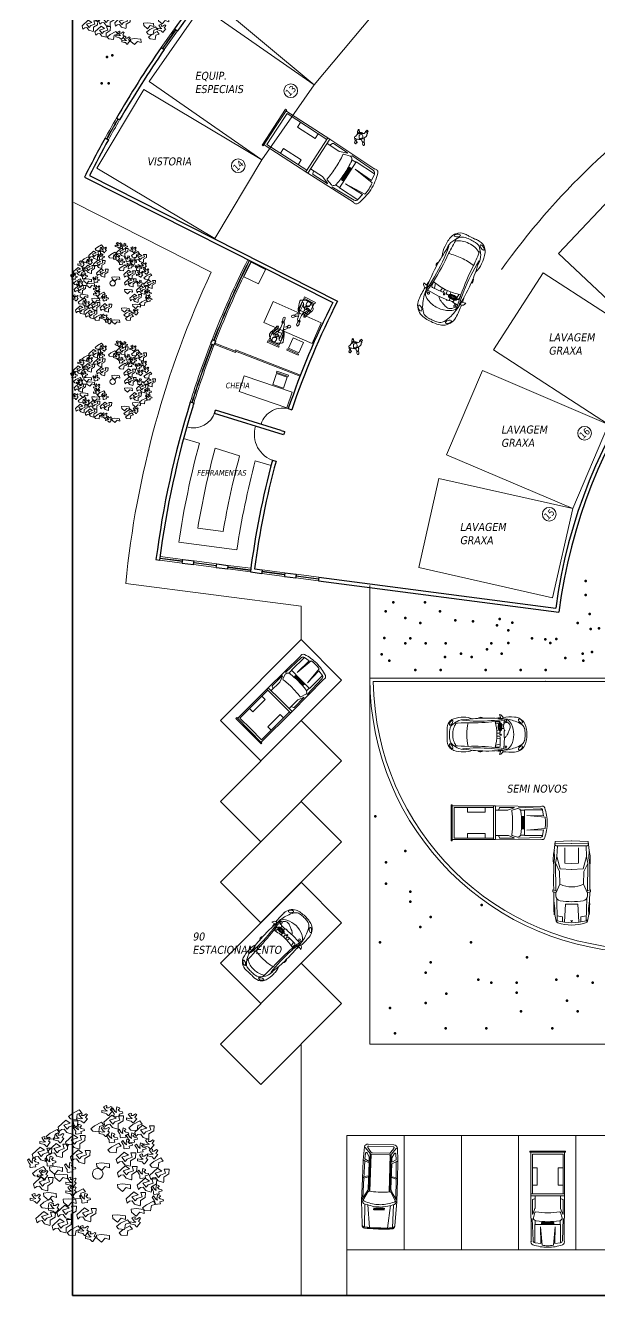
# Model space of a CAD drawing. Header units: millimetres. Extents: x 262 to 370, y -104 to 114.
# Drawn here: x 269.5 to 294.6, y -101.7 to -46.1 of the extents above; entities that cross this region are included whole.
import ezdxf
from ezdxf.enums import TextEntityAlignment as Align

# ---------------------------------------------------------------- set-up
doc = ezdxf.new("R2010")
doc.units = ezdxf.units.MM
doc.header["$LTSCALE"] = 0.1
doc.layers.get('0').update_dxf_attribs({"lineweight": 9})
for name, color, linetype, lineweight in [('detalles', 2, 'Continuous', 9), ('gruesomarco', 20, 'Continuous', 100), ('letreros y cotas', 6, 'Continuous', 13), ('mobiliario', 3, 'Continuous', 13), ('muros', 4, 'Continuous', 30), ('terreno', 8, 'Continuous', 35)]:
    doc.layers.add(name, color=color, linetype=linetype, lineweight=lineweight)
doc.styles.get("Standard").update_dxf_attribs({"font": 'tahoma.ttf', "oblique": 10, "height": 0.35})

# ---------------------------------------------------------------- blocks, each defined once
blk = doc.blocks.new('Car-p1')
for p, q in [((15.1, 31.1), (3.2, 28.8)), ((3.7, 26.7), (5.1, 29.4)), ((44.9, 27.4), (3.7, 26.7)), ((12.5, 26.7), (10.9, 17)), ((14.9, 32), (14.5, 30.7)), ((25.4, 30.7), (15.1, 31.1)), ((40.8, 32.8), (25.4, 30.7)), ((56.2, 33), (40.8, 32.8)), ((55.4, 29.1), (49.6, 29)), ((54.2, 29.1), (70.8, 21.5)), ((56.5, 34.7), (55.4, 28.8)), ((60.2, 34.7), (56.5, 34.7)), ((57.8, 27.7), (60.2, 34.7)), ((109.4, 29.6), (58.3, 29.1)), ((73.2, 33.1), (59.6, 33)), ((106.3, 32.9), (73.2, 33.1)), ((94, 22.3), (108.7, 29.4)), ((121.4, 27), (98.9, 20.9)), ((119.2, 31.5), (106.3, 32.9)), ((121.4, 27), (109.4, 29.6)), ((132.3, 31.9), (119.2, 31.5)), ((121.4, 27), (141.3, 26.3)), ((148.9, 30.1), (132.3, 31.9)), ((144.7, 30.7), (141.3, 29.1)), ((141.3, 29.1), (141.3, -0.1)), ((144.5, 30.8), (145.3, -0.2)), ((150.1, -0.1), (148.9, 30.1)), ((1.6, 13.3), (34.2, 11.4)), ((4, 1.4), (1.7, 0.2)), ((10.9, 17), (2.1, 17)), ((3.7, 0.1), (4, 1.4)), ((34.2, 11.4), (34.1, -0.4)), ((34.2, -11.4), (34.1, 0.4)), ((70.8, 21.5), (94, 22.3)), ((98.9, 20.9), (97.9, -0.1)), ((98.9, -20.9), (97.9, 0.1)), ((109.2, 12.5), (108.8, 0)), ((109.2, -12.5), (108.8, 0)), ((137.2, 12.4), (109.2, 12.5)), ((141.3, -29.1), (141.3, 0.1)), ((144.5, -30.8), (145.3, 0.2)), ((150.1, 0.1), (148.9, -30.1)), ((1.6, -13.3), (34.2, -11.4)), ((4, -1.4), (1.7, -0.2)), ((10.9, -17), (2.1, -17)), ((3.7, -0.1), (4, -1.4)), ((12.5, -26.7), (10.9, -17)), ((54.2, -29.1), (70.8, -21.5)), ((70.8, -21.5), (94, -22.3)), ((94, -22.3), (108.7, -29.4)), ((121.4, -27), (98.9, -20.9)), ((137.2, -12.4), (109.2, -12.5)), ((15.1, -31.1), (3.2, -28.8)), ((3.7, -26.7), (5.1, -29.4)), ((44.9, -27.4), (3.7, -26.7)), ((14.9, -32), (14.5, -30.7)), ((25.4, -30.7), (15.1, -31.1)), ((40.8, -32.8), (25.4, -30.7)), ((56.2, -33), (40.8, -32.8)), ((55.4, -29.1), (49.6, -29)), ((56.5, -34.7), (55.4, -28.8)), ((60.2, -34.7), (56.5, -34.7)), ((57.8, -27.7), (60.2, -34.7)), ((109.4, -29.6), (58.3, -29.1)), ((73.2, -33.1), (59.6, -33)), ((106.3, -32.9), (73.2, -33.1)), ((119.2, -31.5), (106.3, -32.9)), ((121.4, -27), (109.4, -29.6)), ((132.3, -31.9), (119.2, -31.5)), ((121.4, -27), (141.3, -26.3)), ((148.9, -30.1), (132.3, -31.9)), ((144.7, -30.7), (141.3, -29.1))]:
    blk.add_line(p, q)
for centre, radius, start, end in [((76, 0), 80.2, 161.4744, 198.5256), ((4, 24.8), 4, 101.3075, 170.8918), ((96.6, 0), 96.6, 163.9881, 196.0119), ((33.5, -186.2), 219.1, 88.1098, 94.9195), ((50.2, 18.7), 10.4, 93.5097, 166.072), ((116.3, -29.7), 63.6, 75.358, 99.1946), ((188.9, 0), 150.3, 171.9077, 188.0923), ((113.3, 0), 47.7, 153.3754, 206.6246), ((50.2, -18.7), 10.4, 193.928, 266.4903), ((4, -24.8), 4, 189.1082, 258.6925), ((33.5, 186.2), 219.1, 265.0805, 271.8902), ((116.3, 29.7), 63.6, 260.8054, 284.642)]:
    blk.add_arc(centre, radius, start, end)
blk = doc.blocks.new('BRANCHO2', base_point=(16.83, 36.07))
for p, q in [((16.783, 36.097), (16.824, 36.101)), ((16.786, 36.072), (16.783, 36.097)), ((16.824, 36.101), (16.887, 36.094)), ((16.824, 36.041), (16.786, 36.072)), ((16.853, 36.073), (16.824, 36.041)), ((16.889, 36.062), (16.853, 36.073)), ((16.887, 36.094), (16.889, 36.062))]:
    blk.add_line(p, q)
blk = doc.blocks.new('BRANCHO1', base_point=(16.66, 36.12))
for p, q in [((16.573, 36.15), (16.636, 36.208)), ((16.636, 36.208), (16.671, 36.184)), ((16.702, 36.168), (16.691, 36.202)), ((16.691, 36.202), (16.731, 36.202)), ((16.731, 36.202), (16.728, 36.162)), ((16.582, 36.116), (16.573, 36.15)), ((16.599, 36.131), (16.582, 36.116)), ((16.622, 36.134), (16.599, 36.131)), ((16.671, 36.184), (16.619, 36.168)), ((16.619, 36.168), (16.645, 36.134)), ((16.642, 36.107), (16.622, 36.134)), ((16.685, 36.094), (16.642, 36.107)), ((16.645, 36.134), (16.662, 36.153)), ((16.662, 36.153), (16.702, 36.168)), ((16.688, 36.101), (16.685, 36.094)), ((16.728, 36.162), (16.688, 36.137)), ((16.688, 36.137), (16.688, 36.101))]:
    blk.add_line(p, q)
blk = doc.blocks.new('BRANCHO3', base_point=(16.71, 35.96))
for p, q in [((16.655, 35.995), (16.655, 35.979)), ((16.684, 35.989), (16.655, 35.995)), ((16.69, 36.035), (16.67, 36.026)), ((16.67, 36.026), (16.687, 36.001)), ((16.687, 36.001), (16.701, 35.992)), ((16.696, 36.032), (16.69, 36.035)), ((16.693, 36.016), (16.696, 36.032)), ((16.71, 36.016), (16.693, 36.016)), ((16.73, 36.029), (16.71, 36.016)), ((16.724, 35.998), (16.739, 36.023)), ((16.739, 35.989), (16.724, 35.998)), ((16.739, 36.023), (16.73, 36.029)), ((16.655, 35.979), (16.681, 35.973)), ((16.681, 35.973), (16.693, 35.97)), ((16.701, 35.992), (16.684, 35.989)), ((16.693, 35.97), (16.707, 35.955)), ((16.707, 35.955), (16.713, 35.955)), ((16.713, 35.955), (16.724, 35.97)), ((16.724, 35.97), (16.739, 35.989))]:
    blk.add_line(p, q)
blk = doc.blocks.new('TREEO')
at = {"yscale": 3.6, "zscale": 3.6}
for name, p, xscale, rotation in [('BRANCHO2', (-0.626, 1.752), 3.599999999999999, 33.69006752598449), ('BRANCHO3', (0.526, 1.752), 3.6, 315.0000000000102), ('BRANCHO3', (-0.59, 1.248), 3.6, 315.0000000000102), ('BRANCHO2', (0.022, 1.392), 3.599999999999999, 33.69006752598449), ('BRANCHO2', (1.138, 1.428), 3.599999999999999, 33.69006752598449), ('BRANCHO2', (-1.274, 1.176), 3.599999999999999, 33.69006752598449), ('BRANCHO3', (0.382, 0.996), 3.6, 315.0000000000102), ('BRANCHO3', (0.706, 1.14), 3.6, 315.0000000000102), ('BRANCHO3', (0.814, 0.816), 3.6, 315.0000000000102), ('BRANCHO3', (0.958, 0.996), 3.6, 315.0000000000102), ('BRANCHO2', (0.526, 0.78), 3.599999999999999, 33.69006752598449), ('BRANCHO3', (1.21, 0.708), 3.6, 315.0000000000102), ('BRANCHO3', (-1.922, 0.276), 3.6, 315.0000000000102), ('BRANCHO3', (-1.418, 0.312), 3.6, 315.0000000000102), ('BRANCHO3', (-0.842, 0.132), 3.6, 315.0000000000102), ('BRANCHO2', (1.75, 0.348), 3.599999999999999, 33.69006752598449), ('BRANCHO2', (-1.67, 0.096), 3.599999999999999, 33.69006752598449), ('BRANCHO3', (1.282, -0.048), 3.6, 315.0000000000102), ('BRANCHO2', (-0.518, -0.552), 3.599999999999999, 33.69006752598449), ('BRANCHO3', (1.678, -0.516), 3.6, 315.0000000000102), ('BRANCHO2', (-1.454, -0.84), 3.599999999999999, 33.69006752598449), ('BRANCHO3', (-0.41, -0.768), 3.6, 315.0000000000102), ('BRANCHO2', (1.534, -0.912), 3.599999999999999, 33.69006752598449), ('BRANCHO3', (1.714, -0.804), 3.6, 315.0000000000102), ('BRANCHO2', (-0.662, -1.632), 3.599999999999999, 33.69006752598449), ('BRANCHO2', (0.778, -1.452), 3.599999999999999, 33.69006752598449), ('BRANCHO2', (0.85, -1.632), 3.599999999999999, 33.69006752598449)]:
    blk.add_blockref(name, p, dxfattribs=dict(at, xscale=xscale, rotation=rotation))
at = {"xscale": 3.6, "yscale": 3.6, "zscale": 3.6}
for name, p in [('BRANCHO3', (0.346, 1.788)), ('BRANCHO1', (-0.806, 1.32)), ('BRANCHO3', (-0.374, 1.572)), ('BRANCHO1', (0.526, 1.464)), ('BRANCHO3', (1.066, 1.572)), ('BRANCHO1', (1.426, 1.176)), ('BRANCHO3', (-1.454, 0.888)), ('BRANCHO3', (-1.058, 0.996)), ('BRANCHO1', (-0.59, 0.888)), ('BRANCHO3', (0.274, 1.176)), ('BRANCHO1', (-1.562, 0.528)), ('BRANCHO1', (-1.094, 0.636)), ('BRANCHO1', (-0.446, 0.456)), ('BRANCHO3', (1.57, 0.816)), ('BRANCHO3', (1.678, 0.528)), ('BRANCHO2', (0.166, 0.276)), ('BRANCHO1', (0.886, 0.384)), ('BRANCHO3', (1.39, 0.384)), ('BRANCHO3', (-1.526, -0.084)), ('BRANCHO2', (-1.202, 0.168)), ('BRANCHO2', (-1.058, -0.048)), ('BRANCHO1', (0.922, -0.012)), ('BRANCHO1', (1.858, -0.084)), ('BRANCHO1', (-1.526, -0.336)), ('BRANCHO3', (-0.698, -0.3)), ('BRANCHO3', (-0.698, -0.552)), ('BRANCHO2', (0.778, -0.336)), ('BRANCHO1', (1.498, -0.372)), ('BRANCHO3', (-1.742, -0.768)), ('BRANCHO2', (-1.382, -0.588)), ('BRANCHO2', (-0.806, -0.768)), ('BRANCHO1', (1.174, -0.768)), ('BRANCHO1', (-1.454, -1.344)), ('BRANCHO3', (-1.202, -1.056)), ('BRANCHO1', (-0.842, -1.164)), ('BRANCHO1', (-0.266, -1.236)), ('BRANCHO2', (1.174, -1.056)), ('BRANCHO1', (-0.986, -1.56)), ('BRANCHO3', (-0.338, -1.704)), ('BRANCHO2', (0.634, -1.236)), ('BRANCHO3', (1.174, -1.452)), ('BRANCHO3', (-0.122, -1.884)), ('BRANCHO2', (0.166, -1.812))]:
    blk.add_blockref(name, p, dxfattribs=at)
blk = doc.blocks.new('vanplanta')
for p, q in [((5.998, 0.729), (4.368, 0.729)), ((4.393, 0.687), (6.016, 0.687)), ((4.697, 0.952), (4.654, 1.026)), ((5.351, 0.762), (5.377, 0.97)), ((5.383, 0.771), (5.456, 0.972)), ((5.412, 0.969), (5.434, 1.032)), ((6.319, 0.99), (6.398, 1.039)), ((6.573, 0.9), (7.584, 0.877)), ((6.616, 0.76), (7.6, 0.663)), ((6.732, 0.501), (6.831, 0.501)), ((6.732, 0.481), (6.831, 0.481)), ((6.732, 0.461), (6.831, 0.461)), ((6.732, 0.441), (6.831, 0.441)), ((6.732, 0.421), (6.831, 0.421)), ((6.732, 0.401), (6.831, 0.401)), ((6.732, 0.381), (6.831, 0.381)), ((6.732, 0.361), (6.831, 0.361)), ((6.732, 0.341), (6.831, 0.341)), ((6.732, 0.321), (6.831, 0.321)), ((6.732, 0.301), (6.831, 0.301)), ((6.732, 0.281), (6.831, 0.281)), ((6.732, 0.254), (6.831, 0.254)), ((6.732, 0.234), (6.831, 0.234)), ((6.732, 0.214), (6.831, 0.214)), ((6.732, 0.194), (6.831, 0.194)), ((6.732, 0.174), (6.831, 0.174)), ((6.732, 0.154), (6.831, 0.154)), ((6.732, 0.134), (6.831, 0.134)), ((6.732, 0.114), (6.831, 0.114)), ((6.732, 0.094), (6.831, 0.094)), ((6.732, 0.074), (6.831, 0.074)), ((6.732, 0.054), (6.831, 0.054)), ((6.732, 0.034), (6.831, 0.034)), ((5.998, -0.194), (4.368, -0.194)), ((4.393, -0.153), (6.016, -0.153)), ((4.697, -0.418), (4.654, -0.491)), ((5.351, -0.227), (5.377, -0.435)), ((5.383, -0.237), (5.456, -0.437)), ((5.412, -0.435), (5.434, -0.498)), ((6.319, -0.456), (6.398, -0.505)), ((6.573, -0.365), (7.584, -0.342)), ((6.616, -0.226), (7.6, -0.129))]:
    blk.add_line(p, q)
for points in [[(7.485, 0.984), (6.439, 1.039), (5.487, 1.033), (4.668, 1.027), (4.079, 0.987, 0.397931), (3.963, 0.835), (3.963, -0.301, 0.397931), (4.079, -0.452), (4.668, -0.492), (5.487, -0.498), (6.439, -0.505), (7.485, -0.449), (7.557, -0.44, 0.329901), (7.633, -0.346, 0.028513), (7.656, 0.163), (7.656, 0.267), (7.656, 0.371, 0.028513), (7.633, 0.881, 0.329901), (7.557, 0.975)], [(4.286, -0.178, 0.319954), (4.331, -0.098), (4.331, 0.633, 0.319954), (4.286, 0.712), (4.112, 0.834, 0.676353), (4.046, 0.801), (4.046, -0.266, 0.676353), (4.112, -0.299)], [(4.531, 0.764), (4.723, 0.764), (4.612, 0.952), (4.365, 0.932, 0.784734), (4.342, 0.86)], [(4.783, 0.762), (5.893, 0.762, 0.113477), (6.053, 0.827), (6.319, 0.99), (5.456, 0.972), (4.693, 0.952)], [(4.531, -0.229), (4.723, -0.229), (4.612, -0.417), (4.365, -0.398, -0.784734), (4.342, -0.326)], [(4.783, -0.227), (5.893, -0.227, -0.113477), (6.053, -0.293), (6.319, -0.456), (5.456, -0.437), (4.693, -0.418)]]:
    blk.add_lwpolyline(points, format="xyb", close=True)
for points in [[(4.079, 0.987), (4.105, 0.948), (4.379, 0.72, -0.159767), (4.397, 0.641), (4.397, -0.107, -0.159767), (4.379, -0.185), (4.105, -0.414), (4.079, -0.452)], [(6.041, 0.267), (6.041, 0.202, -0.052762), (6.013, -0.184, 0.202402), (6.023, -0.221, 0.06684), (6.037, -0.235), (6.079, -0.261), (6.356, -0.412, 0.081908), (6.433, -0.451, 0.043097), (6.469, -0.458, 0.320255), (6.557, -0.411, 0.067488), (6.691, 0.2), (6.691, 0.267), (6.691, 0.334, 0.067488), (6.557, 0.945, 0.320255), (6.469, 0.993, 0.043097), (6.433, 0.985, 0.081908), (6.356, 0.946), (6.079, 0.795), (6.037, 0.77, 0.06684), (6.023, 0.756, 0.202402), (6.013, 0.718)], [(6.013, 0.718, -0.052762), (6.041, 0.333), (6.041, 0.267)], [(6.356, -0.412, 0.131149), (6.4, -0.427, 0.212828), (6.451, -0.405, 0.067282), (6.458, -0.391, 0.068768), (6.591, 0.204), (6.591, 0.267), (6.591, 0.33, 0.068768), (6.458, 0.925, 0.067282), (6.451, 0.94, 0.212828), (6.4, 0.962, 0.131149), (6.356, 0.946, -2.369064)], [(7.512, -0.444, 0.266872), (7.584, -0.341, 0.028531), (7.606, 0.163), (7.606, 0.267), (7.606, 0.372, 0.028531), (7.584, 0.876, 0.266872), (7.512, 0.978, -4.462862)], [(7.556, -0.44, 0.17565), (7.601, -0.344, 0.028509), (7.623, 0.163), (7.623, 0.267), (7.623, 0.371, 0.028509), (7.601, 0.879, 0.17565), (7.556, 0.975, 0.266872)]]:
    blk.add_lwpolyline(points, format="xyb")
blk = doc.blocks.new('camio')
at = {"layer": 'mobiliario', "linetype": 'Continuous'}
for p, q in [((63.141, 53.191), (63.141, 53.974)), ((63.186, 53.974), (63.141, 53.974)), ((63.186, 53.974), (63.186, 53.191)), ((63.186, 53.927), (65.088, 53.927)), ((63.272, 53.862), (63.272, 53.191)), ((63.272, 53.862), (65, 53.862)), ((63.862, 53.653), (63.862, 53.862)), ((64.624, 53.862), (64.624, 53.653)), ((65, 53.191), (65, 53.927)), ((65.088, 53.927), (67.054, 53.908)), ((65.089, 53.191), (65.089, 53.927)), ((65.601, 53.743), (65.089, 53.743)), ((65.255, 53.845), (65.21, 53.743)), ((65.284, 53.863), (65.888, 53.863)), ((65.891, 53.847), (65.644, 53.751)), ((66.047, 53.818), (65.817, 53.75)), ((66.088, 53.869), (67.045, 53.831)), ((66.344, 53.738), (66.174, 53.738)), ((66.344, 53.752), (66.344, 53.191)), ((67.141, 53.752), (66.344, 53.752)), ((67.178, 53.495), (67.143, 53.743)), ((64.624, 53.653), (63.862, 53.653)), ((66.25, 53.46), (66.25, 53.191)), ((66.321, 53.46), (66.25, 53.46)), ((66.321, 53.191), (66.321, 53.46)), ((66.452, 53.515), (67.178, 53.495)), ((67.248, 53.439), (66.452, 53.515)), ((63.141, 53.191), (63.141, 52.408)), ((63.186, 52.408), (63.186, 53.191)), ((63.272, 52.52), (63.272, 53.191)), ((65, 53.191), (65, 52.455)), ((65.089, 53.191), (65.089, 52.455)), ((66.25, 52.922), (66.25, 53.191)), ((66.321, 52.922), (66.25, 52.922)), ((66.321, 53.191), (66.321, 52.922)), ((66.344, 52.63), (66.344, 53.191)), ((67.248, 52.943), (66.452, 52.867)), ((66.452, 52.867), (67.178, 52.887)), ((67.178, 52.887), (67.143, 52.639)), ((63.186, 52.408), (63.141, 52.408)), ((63.186, 52.455), (65.088, 52.455)), ((63.272, 52.52), (65, 52.52)), ((64.624, 52.729), (63.862, 52.729)), ((63.862, 52.729), (63.862, 52.52)), ((64.624, 52.52), (64.624, 52.729)), ((65.088, 52.455), (67.054, 52.473)), ((65.601, 52.639), (65.089, 52.639)), ((65.255, 52.537), (65.21, 52.639)), ((65.284, 52.519), (65.888, 52.519)), ((65.891, 52.534), (65.644, 52.631)), ((66.047, 52.564), (65.817, 52.632)), ((66.088, 52.513), (67.045, 52.551)), ((66.344, 52.644), (66.174, 52.644)), ((67.141, 52.63), (66.344, 52.63))]:
    blk.add_line(p, q, dxfattribs=at)
for centre, radius, start, end in [((65.284, 53.832), 0.0318, 90, 155.7345), ((65.601, 53.862), 0.119, 270, 291.2907), ((65.826, 53.72), 0.0318, 106.5243, 188.0963), ((62.11, 53.191), 3.722, 360, 8.0963), ((65.888, 53.855), 0.00819, 291.2907, 90), ((66.056, 53.788), 0.0318, 84.6876, 106.5243), ((66.046, 53.68), 0.14, 7.996, 84.6876), ((62.565, 53.191), 3.656, 360, 7.996), ((67.041, 53.728), 0.103, 7.9182, 87.73), ((67.114, 53.799), 0.125, 19.2533, 118.9117), ((65.372, 53.191), 1.97, 360, 19.2533), ((65.954, 53.191), 1.318, 360, 10.8313), ((62.11, 53.191), 3.722, 351.9037, 360), ((62.565, 53.191), 3.656, 352.004, 360), ((65.372, 53.191), 1.97, 340.7467, 360), ((65.954, 53.191), 1.318, 349.1687, 360), ((65.284, 52.55), 0.0318, 204.2655, 270), ((65.601, 52.519), 0.119, 68.7093, 90), ((65.826, 52.662), 0.0318, 171.9037, 253.4757), ((65.888, 52.527), 0.00819, 270, 68.7093), ((66.056, 52.594), 0.0318, 253.4757, 275.3123), ((66.046, 52.702), 0.14, 275.3123, 352.004), ((67.041, 52.653), 0.103, 272.27, 352.0818), ((67.114, 52.583), 0.125, 241.0883, 340.7467)]:
    blk.add_arc(centre, radius, start, end, dxfattribs=at)
for points in [[(66.321, 53.191), (66.25, 53.191), (66.321, 53.46), (66.25, 53.46)], [(66.321, 53.191), (66.25, 53.191), (66.321, 52.922), (66.25, 52.922)]]:
    blk.add_solid(points, dxfattribs=at)
blk = doc.blocks.new('newbp')
for p, q in [((-1.055, 0.668), (-1.093, 0.141)), ((-1.077, 0.127), (-1.07, -0.16)), ((-0.958, -0.463), (-1.055, -0.455)), ((-0.963, -0.288), (-1.054, -0.293)), ((-0.908, -0.286), (-0.939, -0.287)), ((-0.902, -0.467), (-0.933, -0.465))]:
    blk.add_line(p, q)
at = {"linetype": 'Continuous'}
for p, q in [((-0.912, 0.75), (-1.017, 0.773)), ((-1.002, 0.77), (-1.016, 0.74)), ((-0.912, 0.75), (-0.86, 0.936)), ((-0.877, 0.539), (-0.877, 0.119)), ((-0.652, 0.589), (-0.827, 0.589)), ((-0.892, 0.034), (-0.92, 0.028)), ((-0.877, 0.459), (-0.672, 0.505)), ((-0.876, 0.198), (-0.723, 0.166)), ((-0.827, 0.069), (-0.731, 0.069)), ((-0.892, -0.023), (-0.92, -0.017)), ((-0.91, -0.297), (-0.888, -0.197)), ((-0.904, -0.456), (-0.888, -0.536)), ((-0.899, -0.296), (-0.877, -0.196)), ((-0.893, -0.455), (-0.877, -0.535)), ((-0.877, -0.235), (-0.847, -0.228)), ((-0.869, -0.497), (-0.841, -0.503)), ((-0.822, -0.222), (-0.721, -0.2)), ((-0.817, -0.508), (-0.665, -0.54)), ((-1.064, -0.553), (-1.084, -0.679)), ((-0.912, -0.756), (-1.017, -0.779)), ((-1.002, -0.776), (-1.016, -0.747)), ((-0.912, -0.756), (-0.86, -0.943))]:
    blk.add_line(p, q, dxfattribs=at)
for points in [[(-0.731, -0.061), (-0.827, -0.061, 0.414214), (-0.877, -0.111), (-0.877, -0.172)], [(-0.877, -0.556, 0.414214), (-0.827, -0.606), (-0.68, -0.606)]]:
    blk.add_lwpolyline(points, format="xyb", dxfattribs=at)
for points in [[(-0.877, -0.196), (-0.877, -0.235)], [(-0.877, -0.513), (-0.877, -0.535)]]:
    blk.add_lwpolyline(points, dxfattribs=at)
for centre, radius, start, end in [((-1.528, 0.227), 0.596, 93.1042, 152.5294), ((-1.416, -0.145), 0.781, 108.4873, 134.9605), ((-0.943, -1.167), 1.905, 94.045, 112.2344), ((-1.391, -2.848), 3.675, 84.0793, 92.6383), ((-1.049, 0.333), 0.394, 113.5432, 157.7315), ((0.434, 9.601), 9.056, 259.568, 263.1462), ((-0.295, -6.336), 7.112, 86.9826, 96.3138), ((-0.206, 5.111), 4.464, 258.7428, 266.7414), ((-0.845, 0.765), 0.172, 94.8358, 177.4105), ((-1.391, -2.848), 3.675, 79.4187, 82.3204), ((-0.827, 0.539), 0.05, 90, 180), ((2.043, -0.084), 2.778, 165.5534, 178.3371), ((0.347, 9.038), 8.487, 263.2731, 271.8915), ((0.142, 7.376), 6.748, 264.8845, 276.3963), ((-0.008, 0.773), 0.0318, 97.347, 181.047), ((-0.005, 0.782), 0.0102, 105.925, 249.0437), ((0.039, 0.659), 0.154, 42.3185, 109.578), ((0.029, 0.665), 0.132, 87.1047, 105.925), ((0.04, 0.731), 0.0661, 63.2181, 93.6483), ((0.061, 0.773), 0.0191, 341.3047, 62.6447), ((-0.187, -4.943), 5.716, 79.1065, 87.3355), ((0.771, -0.039), 0.851, 85.5476, 113.8305), ((-1.267, 0.067), 1.956, 357.937, 14.4502), ((-1.575, -60.4), 60.995, 87.30608, 87.93042), ((0.845, 0.056), 0.642, 61.3785, 96.9532), ((0.88, -0.576), 1.387, 72.3333, 91.7581), ((0.666, -0.272), 1.016, 50.3417, 61.3785), ((0.503, 0.041), 0.848, 357.0193, 35.4395), ((1.172, 0.342), 0.423, 44.6346, 72.3333), ((1.138, 0.302), 0.476, 3.7909, 45.1844), ((-0.825, 0.038), 1.316, 159.343, 181.797), ((-0.688, 0.035), 1.374, 172.7936, 181.5977), ((-1.713, 0.186), 0.338, 138.9346, 176.4235), ((-0.426, -0.003), 1.099, 153.8158, 180.034), ((-0.92, 0.006), 0.0224, 90, 270), ((-0.892, 0.006), 0.0281, 247.3801, 112.6199), ((-0.827, 0.119), 0.05, 180, 270), ((1.145, 0.198), 0.355, 3.2978, 61.4623), ((-12.519, -0.99), 14.07, 4.0226, 4.9268), ((1.53, 0.182), 0.0938, 331.033, 350.1956), ((2.084, 0.13), 0.472, 179.1597, 182.63), ((0.197, 0.166), 1.425, 0.0094, 6.7284), ((0.778, 0.022), 0.839, 358.2457, 5.8814), ((-0.825, -0.045), 1.316, 178.203, 200.657), ((-0.688, -0.042), 1.374, 178.4023, 187.2064), ((-1.528, -0.234), 0.596, 207.4706, 266.8958), ((-1.713, -0.193), 0.338, 183.5765, 221.0654), ((-1.416, 0.138), 0.781, 225.0395, 251.5127), ((-0.426, -0.004), 1.099, 179.966, 206.1842), ((-1.049, -0.34), 0.394, 202.2685, 246.4568), ((2.043, 0.077), 2.778, 181.6629, 194.4466), ((-1.267, -0.074), 1.956, 345.5498, 2.063), ((0.503, -0.047), 0.848, 324.5605, 2.9807), ((1.145, -0.204), 0.355, 298.5377, 356.7022), ((1.138, -0.308), 0.476, 314.8156, 356.2091), ((-12.519, 0.984), 14.07, 355.0732, 355.9774), ((2.084, -0.137), 0.472, 177.37, 180.8403), ((1.53, -0.189), 0.0938, 9.8044, 28.967), ((0.778, -0.029), 0.839, 354.1186, 1.7543), ((0.197, -0.173), 1.425, 353.2716, 359.9906), ((-0.943, 1.16), 1.905, 247.7656, 265.955), ((-1.391, 2.841), 3.675, 267.3617, 275.9207), ((0.434, -9.608), 9.056, 96.8538, 100.432), ((-0.206, -5.118), 4.464, 93.2586, 101.2572), ((-0.295, 6.329), 7.112, 263.6862, 273.0174), ((-0.845, -0.772), 0.172, 182.5895, 265.1642), ((-1.391, 2.841), 3.675, 277.6796, 280.5813), ((0.347, -9.044), 8.487, 88.1085, 96.7269), ((0.142, -7.382), 6.748, 83.6037, 95.1155), ((-0.008, -0.779), 0.0318, 178.953, 262.653), ((-0.005, -0.789), 0.0102, 110.9563, 254.075), ((0.039, -0.666), 0.154, 250.422, 317.6815), ((0.029, -0.671), 0.132, 254.075, 272.8953), ((0.04, -0.737), 0.0661, 266.3517, 296.7819), ((0.061, -0.78), 0.0191, 297.3553, 18.6953), ((-0.187, 4.936), 5.716, 272.6645, 280.8935), ((0.771, 0.032), 0.851, 246.1695, 274.4524), ((-1.575, 60.394), 60.995, 272.06958, 272.69392), ((0.845, -0.062), 0.642, 263.0468, 298.6215), ((0.88, 0.569), 1.387, 268.2419, 287.6667), ((0.666, 0.266), 1.016, 298.6215, 309.6583), ((1.172, -0.348), 0.423, 287.6667, 315.3654)]:
    blk.add_arc(centre, radius, start, end, dxfattribs=at)
for centre, major_axis, ratio in [((-1.845, 0.63), (-0.083, -0.0937), 0.463754), ((1.432, 0.551), (-0.061, 0.112), 0.405921)]:
    blk.add_ellipse(centre, major_axis=major_axis, ratio=ratio, dxfattribs=at)
for centre in [(-1.157, 0.583), (-1.157, -0.595)]:
    blk.add_ellipse(centre, major_axis=(0, 0.0429), ratio=0.983266, start_param=4.712389, end_param=10.995574)
at = {"linetype": 'Continuous', "extrusion": (0, 0, -1)}
for centre, major_axis, ratio in [((1.432, -0.557), (-0.061, -0.112), 0.405921), ((-1.845, -0.637), (-0.083, 0.0937), 0.463754)]:
    blk.add_ellipse(centre, major_axis=major_axis, ratio=ratio, dxfattribs=at)
for points, knots in [([(-1.077, 0.127), (-1.08, 0.133), (-1.1, 0.15), (-1.144, 0.115), (-1.18, 0.072), (-1.223, -0.001), (-1.273, -0.105), (-1.318, -0.221), (-1.36, -0.328), (-1.36, -0.418), (-1.323, -0.493), (-1.275, -0.55), (-1.223, -0.585), (-1.193, -0.622), (-1.178, -0.647), (-1.165, -0.693)], [0, 0, 0, 0, 0.527288, 1.647451, 3.487558, 5.099073, 7.968657, 12.238313, 14.475187, 16.613757, 18.744202, 20.639343, 22.223389, 23.452731, 24.286529, 24.286529, 24.286529, 24.286529]), ([(-1.064, -0.553), (-1.068, -0.556), (-1.074, -0.561), (-1.09, -0.565), (-1.091, -0.555), (-1.09, -0.549), (-1.084, -0.542), (-1.074, -0.534), (-1.065, -0.513), (-1.054, -0.475), (-1.047, -0.407), (-1.047, -0.336), (-1.059, -0.269), (-1.08, -0.228), (-1.088, -0.195), (-1.105, -0.188), (-1.099, -0.183), (-1.093, -0.18), (-1.084, -0.181), (-1.077, -0.178), (-1.065, -0.181), (-1.07, -0.166), (-1.07, -0.16)], [0, 0, 0, 0, 0.0138597, 0.0278304, 0.0329137, 0.0379971, 0.0465756, 0.0592704, 0.0762214, 0.1105991, 0.1789801, 0.2766959, 0.3173629, 0.3800771, 0.4110544, 0.4160421, 0.4210284, 0.4277212, 0.4387433, 0.4448131, 0.4508005, 0.4694463, 0.4694463, 0.4694463, 0.4694463]), ([(-0.963, -0.295), (-0.965, -0.308), (-0.954, -0.235), (-0.937, -0.215), (-0.911, -0.179), (-0.882, -0.17), (-0.85, -0.176), (-0.829, -0.211), (-0.799, -0.257), (-0.788, -0.322), (-0.788, -0.395), (-0.797, -0.462), (-0.818, -0.517), (-0.844, -0.55), (-0.872, -0.561), (-0.892, -0.557), (-0.911, -0.55), (-0.925, -0.529), (-0.95, -0.494), (-0.965, -0.414), (-0.974, -0.382), (-0.961, -0.282), (-0.963, -0.295)], [0, 0, 0, 0, 0.03969, 0.089634, 0.13125, 0.1542862, 0.1797268, 0.2207266, 0.2680991, 0.3447665, 0.4095645, 0.4843001, 0.541515, 0.5817687, 0.6060665, 0.6262474, 0.6436722, 0.6634686, 0.6988791, 0.7758465, 0.8696394, 0.907731, 0.907731, 0.907731, 0.907731]), ([(-0.938, -0.293), (-0.938, -0.289), (-0.937, -0.284), (-0.935, -0.274), (-0.934, -0.268), (-0.93, -0.253), (-0.928, -0.246), (-0.924, -0.237), (-0.922, -0.235), (-0.918, -0.229), (-0.916, -0.227), (-0.91, -0.219), (-0.906, -0.213), (-0.899, -0.206), (-0.896, -0.203), (-0.892, -0.2), (-0.89, -0.199), (-0.886, -0.197), (-0.884, -0.197), (-0.879, -0.196), (-0.875, -0.196), (-0.871, -0.198), (-0.87, -0.198), (-0.867, -0.199), (-0.865, -0.201), (-0.861, -0.206), (-0.858, -0.209), (-0.853, -0.218), (-0.85, -0.223), (-0.844, -0.232), (-0.841, -0.237), (-0.835, -0.247), (-0.832, -0.253), (-0.827, -0.264), (-0.824, -0.27), (-0.82, -0.282), (-0.819, -0.289), (-0.815, -0.309), (-0.814, -0.323), (-0.812, -0.352), (-0.812, -0.366), (-0.814, -0.41), (-0.818, -0.438), (-0.829, -0.476), (-0.833, -0.486), (-0.84, -0.501), (-0.843, -0.506), (-0.849, -0.516), (-0.852, -0.52), (-0.858, -0.527), (-0.861, -0.529), (-0.867, -0.533), (-0.871, -0.534), (-0.874, -0.535), (-0.875, -0.535), (-0.879, -0.535), (-0.881, -0.534), (-0.885, -0.533), (-0.888, -0.532), (-0.892, -0.531), (-0.894, -0.53), (-0.895, -0.529), (-0.895, -0.529), (-0.896, -0.529), (-0.897, -0.528), (-0.899, -0.526), (-0.9, -0.523), (-0.904, -0.518), (-0.905, -0.516), (-0.908, -0.511), (-0.91, -0.509), (-0.914, -0.503), (-0.917, -0.498), (-0.921, -0.49), (-0.923, -0.486), (-0.926, -0.476), (-0.928, -0.471), (-0.933, -0.456), (-0.935, -0.445), (-0.938, -0.429), (-0.94, -0.423), (-0.942, -0.413), (-0.943, -0.408), (-0.945, -0.395), (-0.946, -0.387), (-0.946, -0.369), (-0.945, -0.363), (-0.945, -0.351), (-0.944, -0.345), (-0.942, -0.326), (-0.94, -0.309), (-0.939, -0.298), (-0.939, -0.296), (-0.938, -0.295), (-0.938, -0.294), (-0.938, -0.293), (-0.938, -0.293), (-0.938, -0.293)], [0.497033, 0.497033, 0.497033, 0.497033, 0.723444, 0.723444, 0.974636, 0.974636, 1.50964, 1.50964, 2.044645, 2.044645, 2.271061, 2.271061, 2.862376, 2.862376, 3.217654, 3.217654, 3.537253, 3.537253, 3.856852, 3.856852, 4.368613, 4.368613, 4.584627, 4.584627, 4.99269, 4.99269, 5.400753, 5.400753, 5.808816, 5.808816, 6.216879, 6.216879, 6.778716, 6.778716, 7.350371, 7.350371, 7.922025, 7.922025, 9.065335, 9.065335, 10.208644, 10.208644, 12.495263, 12.495263, 13.409896, 13.409896, 13.929088, 13.929088, 14.44828, 14.44828, 14.909885, 14.909885, 15.371489, 15.371489, 15.62524, 15.62524, 15.87899, 15.87899, 16.120875, 16.120875, 16.36276, 16.36276, 16.51635, 16.51635, 16.669941, 16.669941, 16.921521, 16.921521, 17.136676, 17.136676, 17.351831, 17.351831, 17.782142, 17.782142, 18.204974, 18.204974, 18.627807, 18.627807, 19.473473, 19.473473, 19.978923, 19.978923, 20.484372, 20.484372, 21.475119, 21.475119, 21.859144, 21.859144, 22.162884, 22.162884, 22.770362, 22.770362, 22.900493, 22.900493, 22.951221, 22.951221, 22.964298, 22.964298, 22.964298, 22.964298]), ([(-0.904, -0.456), (-0.906, -0.449), (-0.907, -0.442), (-0.91, -0.43), (-0.911, -0.424), (-0.913, -0.414), (-0.914, -0.409), (-0.917, -0.396), (-0.918, -0.388), (-0.917, -0.37), (-0.917, -0.364), (-0.916, -0.352), (-0.916, -0.346), (-0.914, -0.326), (-0.912, -0.31), (-0.91, -0.299), (-0.91, -0.298), (-0.91, -0.297)], [18.939067, 18.939067, 18.939067, 18.939067, 19.473473, 19.473473, 19.978923, 19.978923, 20.484372, 20.484372, 21.475119, 21.475119, 21.859144, 21.859144, 22.162884, 22.162884, 22.770362, 22.770362, 22.871566, 22.871566, 22.871566, 22.871566]), ([(-0.893, -0.455), (-0.895, -0.448), (-0.896, -0.442), (-0.899, -0.429), (-0.9, -0.423), (-0.902, -0.413), (-0.903, -0.408), (-0.906, -0.395), (-0.907, -0.387), (-0.906, -0.369), (-0.906, -0.363), (-0.905, -0.351), (-0.905, -0.345), (-0.903, -0.326), (-0.901, -0.309), (-0.899, -0.298), (-0.899, -0.297), (-0.899, -0.296)], [18.939067, 18.939067, 18.939067, 18.939067, 19.473473, 19.473473, 19.978923, 19.978923, 20.484372, 20.484372, 21.475119, 21.475119, 21.859144, 21.859144, 22.162884, 22.162884, 22.770362, 22.770362, 22.871566, 22.871566, 22.871566, 22.871566]), ([(-0.883, -0.222), (-0.882, -0.225), (-0.88, -0.227), (-0.875, -0.234), (-0.873, -0.239), (-0.867, -0.249), (-0.863, -0.255), (-0.858, -0.266), (-0.856, -0.272), (-0.852, -0.284), (-0.85, -0.291), (-0.847, -0.311), (-0.845, -0.325), (-0.844, -0.354), (-0.844, -0.368), (-0.846, -0.412), (-0.85, -0.44), (-0.86, -0.478), (-0.864, -0.488), (-0.871, -0.503), (-0.874, -0.508), (-0.878, -0.515), (-0.88, -0.517), (-0.881, -0.518)], [5.596292, 5.596292, 5.596292, 5.596292, 5.808816, 5.808816, 6.216879, 6.216879, 6.778716, 6.778716, 7.350371, 7.350371, 7.922025, 7.922025, 9.065335, 9.065335, 10.208644, 10.208644, 12.495263, 12.495263, 13.409896, 13.409896, 13.929088, 13.929088, 14.118229, 14.118229, 14.118229, 14.118229])]:
    blk.add_open_spline(points, degree=3, knots=knots)
blk = doc.blocks.new('personasp13')
for points in [[(0.082, -0.064), (0.128, -0.056), (0.175, -0.025), (0.238, 0.027), (0.266, 0.061), (0.269, 0.126), (0.29, 0.154), (0.286, 0.197), (0.307, 0.212), (0.319, 0.25), (0.312, 0.257), (0.298, 0.239), (0.302, 0.275), (0.293, 0.282), (0.283, 0.251), (0.281, 0.293), (0.271, 0.298), (0.264, 0.257), (0.26, 0.286), (0.25, 0.286), (0.242, 0.246), (0.23, 0.243), (0.218, 0.257), (0.207, 0.253), (0.211, 0.234), (0.231, 0.21), (0.207, 0.215), (0.19, 0.203), (0.175, 0.176), (0.156, 0.155), (0.111, 0.147), (0.051, 0.147), (-0.048, 0.155), (-0.103, 0.148), (-0.168, 0.097), (-0.23, 0.022), (-0.226, 0.035), (-0.264, 0.023), (-0.278, -0.026), (-0.261, -0.104), (-0.247, -0.164), (-0.264, -0.21), (-0.273, -0.253), (-0.261, -0.263), (-0.255, -0.241), (-0.252, -0.277), (-0.24, -0.28), (-0.238, -0.268), (-0.235, -0.294), (-0.221, -0.297), (-0.216, -0.275), (-0.211, -0.299), (-0.201, -0.299), (-0.192, -0.224), (-0.182, -0.234), (-0.165, -0.255), (-0.153, -0.246), (-0.168, -0.203), (-0.197, -0.174), (-0.195, -0.155), (-0.187, -0.097), (-0.139, -0.097), (-0.079, -0.107), (-0.009, -0.113)], [(-0.05, 0.197), (-0.06, 0.236), (-0.079, 0.267), (-0.099, 0.291), (-0.125, 0.275), (-0.141, 0.238), (-0.144, 0.178), (-0.154, 0.111)], [(-0.065, 0.25), (-0.063, 0.299), (-0.074, 0.32), (-0.098, 0.325), (-0.12, 0.31), (-0.13, 0.274)], [(0.096, 0.15), (0.074, 0.176), (0.027, 0.19), (-0.019, 0.191), (-0.053, 0.197), (-0.091, 0.197), (-0.111, 0.171)], [(0.231, 0.209), (0.259, 0.207), (0.284, 0.197)], [(-0.249, -0.159), (-0.231, -0.172), (-0.202, -0.174)], [(-0.185, -0.097), (-0.214, -0.09), (-0.237, -0.054)], [(0.082, -0.041), (0.067, -0.063), (0.051, -0.064), (0.043, -0.056), (0.041, -0.036), (0.038, -0.064), (0.029, -0.083), (0.014, -0.088), (-0.005, -0.083), (-0.033, -0.075), (-0.057, -0.064), (-0.067, -0.045)], [(0.024, -0.121), (0.031, -0.123), (0.048, -0.16), (0.067, -0.203), (0.087, -0.225), (0.103, -0.239), (0.123, -0.231), (0.135, -0.201), (0.154, -0.169), (0.158, -0.121), (0.152, -0.105), (0.154, -0.09), (0.161, -0.037)], [(0.147, -0.186), (0.166, -0.296), (0.158, -0.335), (0.134, -0.368), (0.103, -0.368), (0.087, -0.339), (0.082, -0.304), (0.084, -0.267), (0.077, -0.222)]]:
    blk.add_lwpolyline(points)
blk.add_lwpolyline([(0.01, -0.127), (0.019, -0.118), (0.024, -0.102), (0.062, -0.086), (0.084, -0.045), (0.092, -0.001), (0.092, 0.04), (0.069, 0.091), (0.019, 0.11), (-0.043, 0.098), (-0.066, 0.065), (-0.074, 0.006), (-0.067, -0.059), (-0.049, -0.092), (-0.02, -0.099), (-0.009, -0.103), (-0.001, -0.12)], close=True)
blk = doc.blocks.new('personasp35')
at = {"color": 0, "linetype": 'ByBlock'}
for p, q in [((0.108, 0.063), (0.115, 0.034)), ((0.351, 0.036), (0.273, 0.03)), ((0.446, 0.05), (0.351, 0.036)), ((0.524, 0.061), (0.446, 0.05)), ((0.117, -0.014), (0.108, -0.032)), ((0.399, -0.205), (0.393, -0.22)), ((0.415, -0.194), (0.399, -0.205)), ((0.423, -0.186), (0.415, -0.194)), ((0.418, -0.179), (0.423, -0.186))]:
    blk.add_line(p, q, dxfattribs=at)
for points in [[(-0.11, -0.059), (-0.092, -0.121), (-0.064, -0.184), (-0.016, -0.26), (0.043, -0.342), (0.073, -0.367), (0.12, -0.369), (0.216, -0.323), (0.296, -0.294), (0.335, -0.269), (0.369, -0.251), (0.371, -0.239), (0.421, -0.228), (0.485, -0.184), (0.533, -0.13), (0.526, -0.123), (0.506, -0.139), (0.508, -0.128), (0.485, -0.143), (0.44, -0.169), (0.414, -0.178), (0.401, -0.18), (0.378, -0.189), (0.362, -0.198), (0.353, -0.184), (0.332, -0.194), (0.314, -0.207), (0.298, -0.203), (0.257, -0.21), (0.177, -0.241), (0.134, -0.264), (0.102, -0.244), (0.091, -0.212), (0.093, -0.18), (0.139, -0.146), (0.148, -0.134), (0.152, -0.153), (0.189, -0.15), (0.255, -0.139), (0.515, -0.091), (0.611, -0.055), (0.697, -0.021), (0.813, 0.014), (0.848, 0.064), (0.898, 0.098), (0.93, 0.102), (1.037, 0.127), (1.062, 0.159), (1.06, 0.196), (1.025, 0.21), (0.964, 0.205), (0.921, 0.175), (0.87, 0.162), (0.861, 0.171), (0.82, 0.157), (0.795, 0.134), (0.795, 0.112), (0.743, 0.096), (0.59, 0.064), (0.519, 0.064), (0.453, 0.082), (0.177, 0.175), (0.164, 0.196), (0.175, 0.223), (0.264, 0.214), (0.387, 0.191), (0.408, 0.196), (0.419, 0.162), (0.471, 0.137), (0.485, 0.137), (0.487, 0.143), (0.462, 0.169), (0.462, 0.178), (0.558, 0.162), (0.558, 0.175), (0.581, 0.182), (0.576, 0.189), (0.565, 0.2), (0.563, 0.214), (0.556, 0.221), (0.551, 0.241), (0.492, 0.246), (0.419, 0.248), (0.414, 0.26), (0.355, 0.26), (0.314, 0.28), (0.187, 0.317), (0.134, 0.323), (0.077, 0.317), (0.032, 0.287), (0.011, 0.264), (0, 0.228), (-0.053, 0.182), (-0.092, 0.134), (-0.112, 0.087), (-0.117, -0.005)], [(0.143, 0.02), (0.123, 0.03), (0.118, 0.055), (0.102, 0.08), (0.063, 0.099), (0.004, 0.102), (-0.028, 0.109), (-0.035, 0.102), (-0.055, 0.098), (-0.082, 0.084), (-0.101, 0.052), (-0.108, 0.016), (-0.101, -0.025), (-0.082, -0.055), (-0.046, -0.066), (-0.032, -0.068), (-0.032, -0.073), (0.002, -0.071), (0.041, -0.068), (0.079, -0.059), (0.104, -0.048), (0.12, -0.027), (0.125, -0.002), (0.145, 0.01)]]:
    blk.add_lwpolyline(points, close=True, dxfattribs=at)
for points in [[(0.075, 0.091), (0.089, 0.072), (0.058, 0.065), (0.089, 0.059), (0.1, 0.041), (0.104, 0.018), (0.098, -0.014), (0.081, -0.041), (0.064, -0.057)], [(0.125, 0.041), (0.168, 0.046), (0.209, 0.057), (0.216, 0.068), (0.239, 0.071), (0.269, 0.027), (0.259, -0.032), (0.237, -0.034), (0.136, -0.005)], [(0.171, 0.173), (0.161, 0.141), (0.157, 0.121), (0.182, 0.1), (0.2, 0.068)], [(0.234, 0.077), (0.228, 0.098), (0.212, 0.116)], [(0.253, 0.048), (0.262, 0.077)], [(0.39, 0.2), (0.386, 0.221), (0.408, 0.254)], [(0.843, 0.08), (0.823, 0.1), (0.802, 0.107)], [(0.909, 0.1), (0.889, 0.123), (0.861, 0.132), (0.841, 0.13), (0.825, 0.118)], [(0.218, -0.034), (0.218, -0.08), (0.191, -0.116), (0.166, -0.139), (0.157, -0.137)], [(0.241, -0.041), (0.25, -0.066), (0.23, -0.107)], [(0.367, -0.241), (0.348, -0.235), (0.339, -0.216), (0.346, -0.196)], [(0.686, -0.032), (0.747, -0.109), (0.775, -0.146), (0.766, -0.171), (0.752, -0.184), (0.713, -0.184), (0.652, -0.15), (0.613, -0.107), (0.59, -0.109), (0.549, -0.091)], [(0.761, -0.116), (0.88, -0.187), (0.893, -0.235), (0.87, -0.269), (0.834, -0.276), (0.795, -0.248), (0.754, -0.205), (0.731, -0.187)]]:
    blk.add_lwpolyline(points, dxfattribs=at)

msp = doc.modelspace()

# ---------------------------------------------------------------- linework, layer by layer
at = {"layer": 'detalles'}
for p, q in [((271.608, -53.887), (277.623, -56.929)), ((275.384, -69.366), (276.376, -69.495)), ((275.364, -69.524), (276.355, -69.654)), ((276.851, -69.718), (277.843, -69.847)), ((276.872, -69.559), (277.864, -69.689)), ((278.339, -69.912), (279.33, -70.041)), ((278.359, -69.753), (279.351, -69.882)), ((279.847, -69.947), (280.838, -70.076)), ((279.826, -70.106), (280.818, -70.235)), ((281.314, -70.299), (282.305, -70.429)), ((281.334, -70.141), (282.326, -70.27)), ((273.88, -70.541), (281.555, -71.541)), ((273.88, -70.541), (281.555, -71.541)), ((284.555, -70.641), (284.555, -90.68)), ((281.555, -73.002), (281.555, -71.541)), ((284.555, -74.68), (298.325, -74.68)), ((284.705, -74.83), (298.325, -74.83)), ((281.555, -101.68), (281.555, -90.68)), ((302.793, -90.68), (284.555, -90.68)), ((283.555, -99.68), (283.555, -101.68)), ((325.555, -101.68), (281.555, -101.68))]:
    msp.add_line(p, q, dxfattribs=at)
for centre in [(273.311, -57.42), (273.311, -61.723)]:
    msp.add_circle(centre, 0.117, dxfattribs=at)
for centre, radius, start, end in [((315.555, -74.68), 48.68, 144.3297, 145.5068), ((315.555, -74.68), 48.52, 144.3278, 145.5087), ((315.555, -74.68), 30.92, 122.4514, 144.7299), ((315.555, -74.68), 48.68, 149.8107, 150.9877), ((315.555, -74.68), 48.52, 149.8087, 150.9896), ((315.555, -74.68), 40.68, 153.2831, 158.6801), ((315.555, -74.68), 40.52, 153.2836, 158.6796), ((315.555, -74.68), 41.88, 154.9219, 174.329), ((315.555, -74.68), 40.68, 158.9618, 162.7539), ((315.555, -74.68), 40.52, 158.9624, 162.7539), ((276.833, -62.743), 1, 253.5786, 342.7539), ((280.753, -63.876), 1, 71.9677, 162.7539), ((280.706, -64.029), 1.2, 162.7707, 253.9484), ((296.555, -74.68), 12, 180, 270), ((296.555, -74.68), 11.85, 180.7253, 270)]:
    msp.add_arc(centre, radius, start, end, dxfattribs=at)
msp.add_point((292.242, -74.829), dxfattribs=at)
at = {"layer": 'gruesomarco'}
for p in [(273.062, -47.533), (273.292, -47.456), (272.832, -48.68), (273.138, -48.68), (293.991, -70.437), (293.991, -71.045), (285.576, -71.377), (286.96, -71.377), (285.244, -71.764), (286.101, -72.058), (287.624, -71.764), (288.289, -72.152), (290.227, -72.096), (294.158, -71.875), (286.766, -72.279), (289.064, -72.207), (290.116, -72.373), (290.614, -72.594), (290.78, -72.262), (293.634, -72.278), (294.213, -72.539), (294.571, -72.502), (285.188, -72.926), (286.101, -73.165), (286.323, -72.943), (286.987, -73.165), (287.874, -73.165), (289.867, -73.165), (290.614, -73.148), (291.64, -72.943), (292.22, -72.982), (292.441, -73.148), (292.708, -72.967), (285.078, -73.645), (287.846, -73.756), (288.538, -73.608), (289.009, -73.756), (289.673, -73.424), (290.311, -73.608), (293.106, -73.811), (293.855, -73.608), (294.268, -73.535), (285.41, -73.922), (286.548, -74.333), (287.644, -74.333), (289.617, -74.333), (291.151, -74.333), (292.247, -74.333), (293.881, -73.922), (284.791, -80.724), (285.256, -82.741), (286.101, -82.244), (285.256, -83.672), (286.323, -84.015), (286.323, -84.457), (289.448, -84.602), (287.209, -85.122), (286.766, -85.564), (284.994, -86.229), (288.981, -86.229), (287.209, -87.114), (291.418, -86.893), (286.987, -87.557), (293.639, -87.705), (289.293, -87.86), (289.867, -88), (290.975, -88), (292.708, -87.86), (294.298, -88), (287.895, -88.481), (290.975, -88.442), (293.174, -88.791), (285.437, -89.107), (286.987, -88.885), (291.155, -89.256), (293.639, -89.256), (285.658, -90.214), (287.874, -89.992), (289.646, -89.992), (292.526, -89.992)]:
    msp.add_point(p, dxfattribs=at)
at = {"layer": 'letreros y cotas'}
for centre in [(281.094, -49.001), (278.803, -52.28), (293.942, -63.979), (292.397, -67.52)]:
    msp.add_circle(centre, 0.3, dxfattribs=at)
at = {"layer": 'mobiliario'}
for p, q in [((278.686, -60.448), (277.753, -60.087)), ((281.501, -61.485), (277.771, -60.04)), ((281.519, -61.439), (278.675, -60.337)), ((277.1, -64.417), (276.412, -64.204)), ((278.859, -64.963), (277.789, -64.631)), ((280.236, -65.391), (279.547, -65.177)), ((277.028, -68.128), (278.139, -68.272)), ((276.199, -68.746), (278.738, -69.077)), ((275.373, -69.456), (276.364, -69.585)), ((275.376, -69.434), (276.367, -69.563)), ((276.86, -69.65), (277.852, -69.779)), ((276.863, -69.628), (277.855, -69.757)), ((278.348, -69.843), (279.339, -69.973)), ((278.35, -69.822), (279.342, -69.951)), ((279.835, -70.037), (280.827, -70.166)), ((279.838, -70.015), (280.83, -70.145)), ((281.322, -70.231), (282.314, -70.36)), ((281.325, -70.209), (282.317, -70.338))]:
    msp.add_line(p, q, dxfattribs=at)
for points in [[(277.522, -44.895), (280.093, -41.831), (284.69, -45.688), (282.119, -48.752)], [(274.909, -48.595), (277.2, -45.316), (282.119, -48.752), (279.828, -52.031)], [(272.625, -52.382), (274.679, -48.95), (279.828, -52.031), (277.774, -55.463)], [(292.805, -56.116), (295.552, -53.208), (299.914, -57.328), (297.168, -60.236)], [(279.367, -56.505), (279.999, -56.82), (279.683, -57.451), (279.052, -57.135)], [(289.957, -60.326), (292.134, -56.971), (297.168, -60.236), (294.991, -63.592)], [(280.326, -58.22), (282.433, -59.15), (282.032, -60.059), (279.925, -59.13)], [(281.659, -58.116), (282.105, -58.342), (281.878, -58.788), (281.432, -58.561)], [(281.693, -58.016), (282.179, -58.263), (282.154, -58.313), (281.668, -58.066)], [(280.567, -60.218), (280.071, -59.992), (280.094, -59.941), (280.59, -60.167)], [(280.597, -60.117), (280.142, -59.91), (280.349, -59.455), (280.804, -59.662)], [(281.446, -60.467), (280.991, -60.26), (281.198, -59.805), (281.653, -60.012)], [(281.416, -60.568), (280.919, -60.342), (280.943, -60.291), (281.439, -60.517)], [(279.066, -61.474), (281.162, -62.18), (280.932, -62.861), (278.837, -62.155)], [(280.469, -61.37), (280.942, -61.532), (280.78, -62.005), (280.307, -61.843)], [(280.489, -61.267), (281.005, -61.443), (280.987, -61.497), (280.471, -61.32)], [(287.902, -64.917), (289.472, -61.238), (294.991, -63.592), (293.421, -67.271)], [(286.689, -69.853), (287.568, -65.951), (293.421, -67.271), (292.542, -71.173)], [(281.555, -73.002), (283.322, -74.77), (279.787, -78.305), (278.019, -76.537)], [(281.555, -76.537), (283.322, -78.305), (279.787, -81.841), (278.019, -80.073)], [(281.555, -80.073), (283.322, -81.841), (279.787, -85.376), (278.019, -83.608)], [(281.555, -83.608), (283.322, -85.376), (279.787, -88.912), (278.019, -87.144)], [(281.555, -87.144), (283.322, -88.912), (279.787, -92.447), (278.019, -90.68)], [(283.555, -94.68), (286.055, -94.68), (286.055, -99.68), (283.555, -99.68)], [(286.055, -94.68), (288.555, -94.68), (288.555, -99.68), (286.055, -99.68)], [(288.555, -94.68), (291.055, -94.68), (291.055, -99.68), (288.555, -99.68)], [(291.055, -94.68), (293.555, -94.68), (293.555, -99.68), (291.055, -99.68)], [(293.555, -94.68), (296.055, -94.68), (296.055, -99.68), (293.555, -99.68)]]:
    msp.add_lwpolyline(points, close=True, dxfattribs=at)
msp.add_circle((272.659, -96.353), 0.233, dxfattribs=at)
for radius, start, end in [(48.611, 144.3297, 145.5068), (48.589, 144.3278, 145.5087), (48.611, 149.8107, 150.9877), (48.589, 149.8087, 150.9896), (40.611, 153.2831, 158.6801), (40.589, 153.2836, 158.6796), (40.611, 158.9618, 162.7539), (40.589, 158.9624, 162.7539), (39.57, 158.7486, 158.821), (39.52, 158.821, 158.8934), (39.8, 165.0579, 171.4259), (39.08, 165.1004, 170.3485), (37.96, 165.1696, 170.2827), (37.24, 165.2164, 171.3467)]:
    msp.add_arc((315.555, -74.68), radius, start, end, dxfattribs=at)
at = {"layer": 'muros', "ltscale": 0.1}
for p, q in [((276.008, -46.293), (276.139, -46.385)), ((275.433, -47.112), (275.564, -47.204)), ((273.477, -50.2), (273.616, -50.279)), ((272.983, -51.07), (273.122, -51.149)), ((277.808, -59.947), (277.658, -59.889)), ((277.735, -60.134), (277.586, -60.076)), ((276.355, -69.654), (276.376, -69.495)), ((276.851, -69.718), (276.872, -69.559)), ((277.843, -69.847), (277.864, -69.689)), ((278.339, -69.912), (278.359, -69.753))]:
    msp.add_line(p, q, dxfattribs=at)
at = {"layer": 'muros'}
for p, q in [((272.294, -52.709), (283.145, -58.198)), ((272.079, -52.78), (282.93, -58.268)), ((276.856, -62.666), (276.704, -62.619)), ((276.809, -62.819), (276.809, -62.819)), ((277.764, -63.116), (277.811, -62.963)), ((280.782, -64.053), (277.764, -63.116)), ((280.676, -63.852), (277.811, -62.963)), ((280.987, -62.899), (281.138, -62.951)), ((280.676, -63.852), (280.829, -63.9)), ((280.297, -65.161), (280.451, -65.203)), ((275.205, -69.504), (275.364, -69.524)), ((276.355, -69.654), (276.851, -69.718)), ((276.376, -69.495), (276.872, -69.559)), ((277.843, -69.847), (278.339, -69.912)), ((277.864, -69.689), (278.359, -69.753)), ((279.51, -69.903), (279.847, -69.947)), ((279.33, -70.041), (279.826, -70.106)), ((280.818, -70.235), (281.314, -70.299)), ((280.838, -70.076), (281.334, -70.141)), ((282.305, -70.429), (292.816, -71.798)), ((282.326, -70.27), (292.678, -71.619))]:
    msp.add_line(p, q, dxfattribs=at)
for radius, start, end in [(48.68, 140.089, 144.3297), (48.52, 140.0909, 144.3278), (48.68, 145.5068, 149.8107), (48.52, 145.5087, 149.8087), (48.68, 150.9877, 153.2646), (48.52, 150.9896, 153.076), (23.08, 58.6888, 172.379), (22.92, 58.2902, 172.7776), (36.52, 153.296, 161.1816), (36.36, 153.0444, 161.1816), (40.68, 158.6801, 158.9618), (40.52, 158.6796, 158.9624), (40.68, 162.7539, 172.6903), (40.52, 162.7539, 162.9802), (40.52, 162.9802, 172.6907), (36.36, 162.7539, 163.0061), (36.52, 164.8918, 172.7031), (36.36, 164.8918, 172.4515), (36.02, 172.4504, 172.7049), (35.02, 172.4467, 172.7085), (34.52, 172.4448, 172.7104), (33.52, 172.4409, 172.7143)]:
    msp.add_arc((315.555, -74.68), radius, start, end, dxfattribs=at)
at = {"layer": 'terreno'}
for q in [(271.555, -26.08), (369.555, -101.68)]:
    msp.add_line((271.555, -101.68), q, dxfattribs=at)

# ---------------------------------------------------------------- block references
at = {"layer": 'letreros y cotas'}
for p, rotation in [((272.057, -159.243), 44.88829996075814), ((239.14, -32.227), 270)]:
    msp.add_blockref('camio', p, dxfattribs=dict(at, rotation=rotation))
msp.add_blockref('camio', (224.965, -134.2), dxfattribs=at)
at = {"layer": 'mobiliario'}
for p, xscale, yscale, zscale in [((274.096, -44.684), 1.2, 1.2, 1.2), ((273.281, -57.485), 0.9000000000000001, 0.9000000000000001, 0.9000000000000001), ((273.281, -61.789), 0.9000000000000001, 0.9000000000000001, 0.9000000000000001), ((272.609, -96.462), 1.5, 1.5, 1.5)]:
    msp.add_blockref('TREEO', p, dxfattribs=dict(at, xscale=xscale, yscale=yscale, zscale=zscale))
for name, p, xscale, yscale, zscale, rotation in [('camio', (182.06, -62.912), 1.200000000000002, 1.200000000000003, 1.2, 327.0321972249825), ('newbp', (288.24, -56.999), 1.0886281, 1.088628099999994, 1.0886281, 64.1618752238324), ('newbp', (289.433, -77.153), 0.9253338849999864, 0.9253338849999948, 0.9253338849999999, 180), ('Car-p1', (293.379, -85.38), 0.02385469622466019, 0.02385469622466019, 0.02385469622466076, 90), ('newbp', (280.354, -86.527), 0.9253338849999967, 0.9253338849999948, 0.9253338849999999, 226.3104294726697)]:
    msp.add_blockref(name, p, dxfattribs=dict(at, xscale=xscale, yscale=yscale, zscale=zscale, rotation=rotation))
at = {"layer": 'mobiliario', "ltscale": 0.1}
for p in [(284.157, -51.024), (283.908, -60.166)]:
    msp.add_blockref('personasp13', p, dxfattribs=at)
for p, rotation in [((281.858, -58.321), 234.0970911748249), ((280.388, -59.887), 56.28994198829867)]:
    msp.add_blockref('personasp35', p, dxfattribs=dict(at, rotation=rotation))
at = {"layer": 'mobiliario', "color": 0, "rotation": 268.2254701796865}
msp.add_blockref('vanplanta', (284.897, -91.108), dxfattribs=at)

# ---------------------------------------------------------------- texts
at = {"layer": 'detalles', "oblique": 10}
for s, height, p in [('EQUIP.', 0.35, (276.901, -48.524)), ('ESPECIAIS', 0.35, (276.901, -49.105)), ('VISTORIA', 0.35, (274.806, -52.269)), ('LAVAGEM', 0.35, (292.364, -59.961)), ('GRAXA', 0.35, (292.364, -60.542)), ('CHEFIA', 0.245, (278.234, -62.012)), ('LAVAGEM', 0.35, (290.288, -63.99)), ('GRAXA', 0.35, (290.288, -64.571)), ('FERRAMENTAS', 0.245, (276.987, -65.835)), ('LAVAGEM', 0.35, (288.482, -68.249)), ('GRAXA', 0.35, (288.482, -68.83)), ('SEMI NOVOS', 0.35, (290.531, -79.691)), ('90', 0.35, (276.798, -86.156)), ('ESTACIONAMENTO', 0.35, (276.798, -86.737))]:
    msp.add_text(s, height=height, dxfattribs=at).set_placement(p)
at = {"layer": 'letreros y cotas'}
for s, p in [('13', (281.094, -49.001)), ('14', (278.803, -52.28)), ('16', (293.942, -63.979)), ('15', (292.397, -67.52))]:
    msp.add_text(s, height=0.3, rotation=42.7651, dxfattribs=at).set_placement(p, align=Align.MIDDLE_CENTER)

doc.saveas('drawing.dxf')
